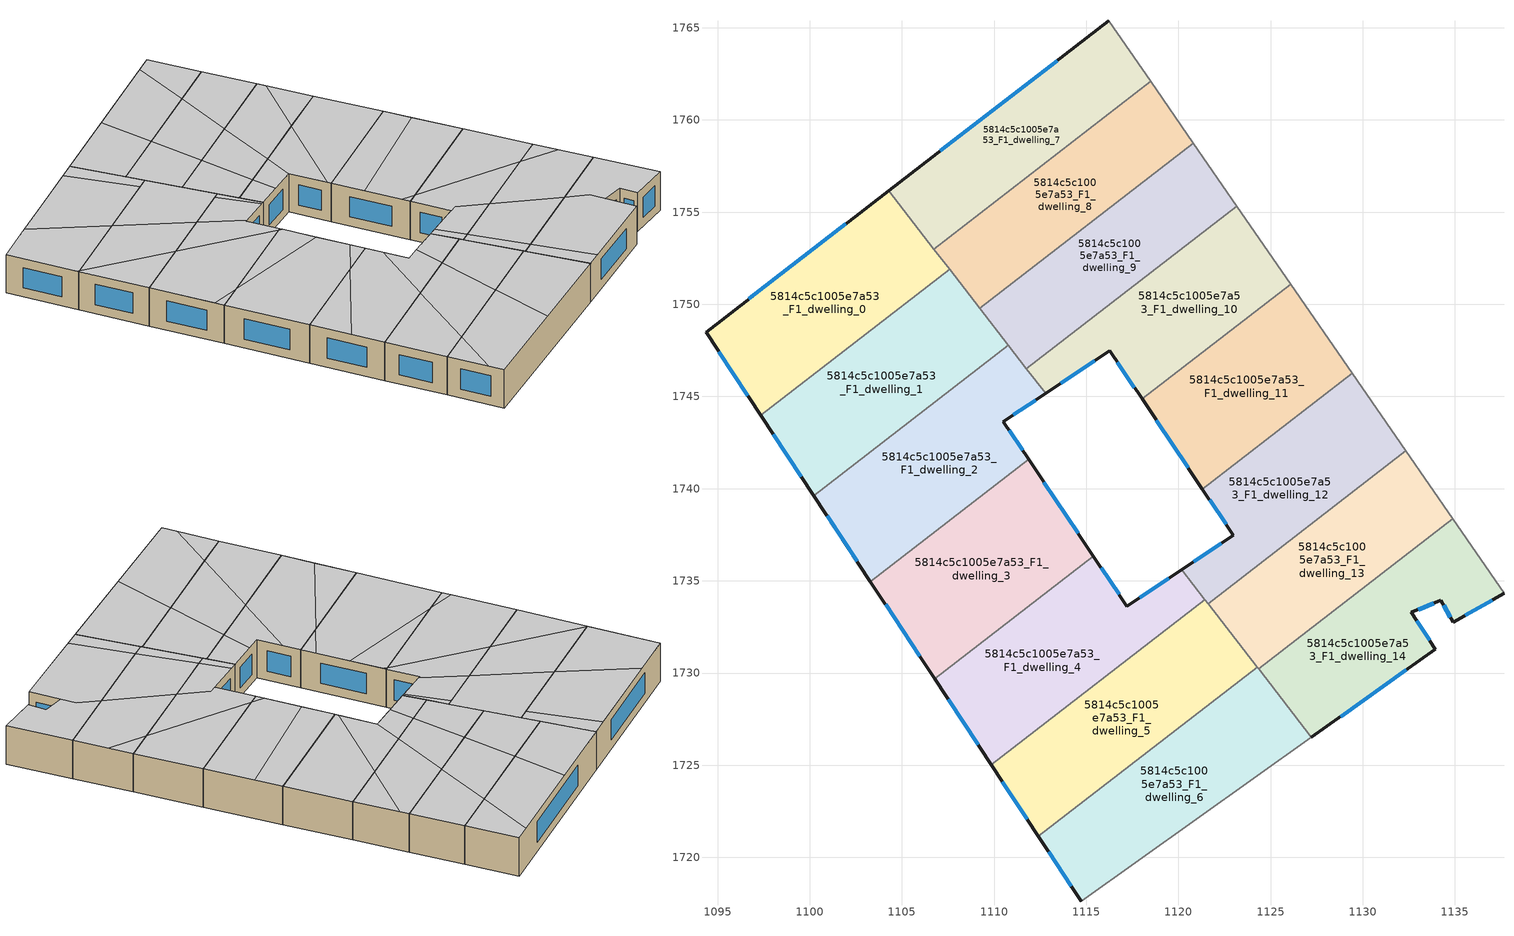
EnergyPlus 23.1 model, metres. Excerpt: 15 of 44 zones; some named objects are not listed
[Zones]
5814c5c1005e7a53_F1_dwelling_0
 floor to 5814c5c1005e7a53_F0_dwelling_0 (EU_floor_Construction): 1104.29,1756.16 1107.59,1751.9 1097.35,1743.98 1094.38,1748.49 z3
 wall outside (EU_wall_Construction): 1104.29,1756.16 1094.38,1748.49 1097.35,1743.98 z3:6
 wall to 5814c5c1005e7a53_F1_dwelling_1 (EU_wall_Construction): 1097.35,1743.98 1107.59,1751.9 z3:6
 wall to 5814c5c1005e7a53_F1_dwelling_7 (EU_wall_Construction): 1106.74,1752.99 1104.29,1756.16 z3:6
 wall to 5814c5c1005e7a53_F1_dwelling_8 (EU_wall_Construction): 1107.59,1751.9 1106.74,1752.99 z3:6
 window (EU_Window_Construction): 1095.07,1747.43 1096.65,1745.04 / 1101.96,1754.36 1096.7,1750.29 z3.7:5.3
 ceiling to 5814c5c1005e7a53_F2_dwelling_5 (EU_floor_Construction): 1106.87,1751.34 1103.22,1755.33 1097.21,1750.68 1102.48,1747.95 z6
 ceiling to 5814c5c1005e7a53_F2_dwelling_6 (EU_floor_Construction): 1102.48,1747.95 1097.21,1750.68 1094.38,1748.49 1097.29,1744.06 1097.42,1744.04 z6
 ceiling to 5814c5c1005e7a53_F2_dwelling_4 (EU_floor_Construction): 1107.58,1751.9 1104.29,1756.16 1103.22,1755.33 1106.87,1751.34 z6
5814c5c1005e7a53_F1_dwelling_1
 floor to 5814c5c1005e7a53_F0_dwelling_1 (EU_floor_Construction): 1107.59,1751.9 1110.78,1747.77 1100.23,1739.61 1097.35,1743.98 z3
 wall outside (EU_wall_Construction): 1097.35,1743.98 1100.23,1739.61 z3:6
 wall to 5814c5c1005e7a53_F1_dwelling_2 (EU_wall_Construction): 1100.23,1739.61 1110.78,1747.77 z3:6
 wall to 5814c5c1005e7a53_F1_dwelling_8 (EU_wall_Construction): 1109.23,1749.77 1107.59,1751.9 z3:6
 wall to 5814c5c1005e7a53_F1_dwelling_9 (EU_wall_Construction): 1110.78,1747.77 1109.23,1749.77 z3:6
 window (EU_Window_Construction): 1098.02,1742.96 1099.55,1740.64 z3.7:5.3
 ceiling to 5814c5c1005e7a53_F2_dwelling_6 (EU_floor_Construction): 1107.58,1745.3 1102.48,1747.95 1097.42,1744.04 1104.34,1742.79 z6
 ceiling adiabatic (EU_roof_Construction): 1110.78,1747.77 1107.59,1751.9 1102.48,1747.95 1107.58,1745.3 z6
 ceiling to 5814c5c1005e7a53_F2_dwelling_7 (EU_floor_Construction): 1104.34,1742.79 1097.42,1744.04 1097.35,1743.98 1100.23,1739.61 z6
5814c5c1005e7a53_F1_dwelling_10
 floor to 5814c5c1005e7a53_F0_dwelling_10 (EU_floor_Construction): 1123.16,1755.33 1126.09,1751.1 1118.03,1744.86 1116.28,1747.47 1112.8,1745.16 1111.76,1746.51 z3
 wall outside (EU_wall_Construction): 1112.8,1745.16 1116.28,1747.47 1118.03,1744.86 z3:6
 wall adiabatic (EU_wall_Construction): 1126.09,1751.1 1123.16,1755.33 z3:6
 wall to 5814c5c1005e7a53_F1_dwelling_11 (EU_wall_Construction): 1118.03,1744.86 1126.09,1751.1 z3:6
 wall to 5814c5c1005e7a53_F1_dwelling_9 (EU_wall_Construction): 1123.16,1755.33 1111.76,1746.51 z3:6
 wall to 5814c5c1005e7a53_F1_dwelling_2 (EU_wall_Construction): 1111.76,1746.51 1112.8,1745.16 z3:6
 window (EU_Window_Construction): 1116.69,1746.86 1117.62,1745.48 / 1113.61,1745.7 1115.46,1746.93 z3.7:5.3
 ceiling to 5814c5c1005e7a53_F2_dwelling_1 (EU_floor_Construction): 1126.09,1751.1 1123.16,1755.33 1119.82,1752.74 1117.88,1745.08 1118.03,1744.86 z6
 ceiling to 5814c5c1005e7a53_F2_dwelling_2 (EU_floor_Construction): 1117.88,1745.08 1119.82,1752.74 1116.12,1749.88 1116.28,1747.47 z6
 ceiling to 5814c5c1005e7a53_F2_dwelling_3 (EU_floor_Construction): 1116.28,1747.47 1116.12,1749.88 1113.81,1748.09 1114.51,1746.3 z6
 ceiling to 5814c5c1005e7a53_F2_dwelling_4 (EU_floor_Construction): 1114.51,1746.3 1113.81,1748.09 1111.76,1746.51 1112.8,1745.16 z6
5814c5c1005e7a53_F1_dwelling_11
 floor to 5814c5c1005e7a53_F0_dwelling_11 (EU_floor_Construction): 1126.09,1751.1 1129.42,1746.26 1121.3,1739.98 1118.03,1744.86 z3
 wall outside (EU_wall_Construction): 1118.03,1744.86 1121.3,1739.98 z3:6
 wall to 5814c5c1005e7a53_F1_dwelling_12 (EU_wall_Construction): 1121.3,1739.98 1129.42,1746.26 z3:6
 wall adiabatic (EU_wall_Construction): 1129.42,1746.26 1126.09,1751.1 z3:6
 window (EU_Window_Construction): 1118.8,1743.72 1120.53,1741.13 z3.7:5.3
 ceiling to 5814c5c1005e7a53_F2_dwelling_0 (EU_floor_Construction): 1129.42,1746.26 1127.28,1749.36 1119.42,1742.79 1120.95,1740.5 1121.97,1740.5 z6
 ceiling to 5814c5c1005e7a53_F2_dwelling_1 (EU_floor_Construction): 1127.28,1749.36 1126.09,1751.1 1118.03,1744.86 1119.42,1742.79 z6
 ceiling to 5814c5c1005e7a53_F2_dwelling_13 (EU_floor_Construction): 1121.97,1740.5 1120.95,1740.5 1121.3,1739.98 z6
5814c5c1005e7a53_F1_dwelling_12
 floor to 5814c5c1005e7a53_F0_dwelling_12 (EU_floor_Construction): 1129.42,1746.26 1132.33,1742.04 1121.62,1733.76 1120.19,1735.61 1122.98,1737.46 1121.3,1739.98 z3
 wall outside (EU_wall_Construction): 1121.3,1739.98 1122.98,1737.46 1120.19,1735.61 z3:6
 wall adiabatic (EU_wall_Construction): 1132.33,1742.04 1129.42,1746.26 z3:6
 wall to 5814c5c1005e7a53_F1_dwelling_13 (EU_wall_Construction): 1121.62,1733.76 1132.33,1742.04 z3:6
 wall to 5814c5c1005e7a53_F1_dwelling_4 (EU_wall_Construction): 1120.19,1735.61 1121.44,1733.98 z3:6
 wall to 5814c5c1005e7a53_F1_dwelling_5 (EU_wall_Construction): 1121.44,1733.98 1121.62,1733.76 z3:6
 window (EU_Window_Construction): 1122.33,1737.03 1120.84,1736.04 / 1121.7,1739.39 1122.59,1738.06 z3.7:5.3
 ceiling to 5814c5c1005e7a53_F2_dwelling_13 (EU_floor_Construction): 1130.34,1740.5 1121.97,1740.5 1121.3,1739.98 1122.98,1737.46 1123.46,1737.78 1125.65,1736.88 z6
 ceiling to 5814c5c1005e7a53_F2_dwelling_0 (EU_floor_Construction): 1132.33,1742.04 1129.42,1746.26 1121.97,1740.5 1130.34,1740.5 z6
 ceiling to 5814c5c1005e7a53_F2_dwelling_12 (EU_floor_Construction): 1125.65,1736.88 1123.46,1737.78 1120.71,1735.96 1122.22,1734.22 z6
 ceiling to 5814c5c1005e7a53_F2_dwelling_11 (EU_floor_Construction): 1122.22,1734.22 1120.71,1735.96 1120.19,1735.61 1121.62,1733.76 z6
 roof outside (EU_roof_Construction): 1125.65,1736.88 1123.46,1737.78 1120.73,1735.97 1123.46,1737.78 z6
5814c5c1005e7a53_F1_dwelling_13
 floor to 5814c5c1005e7a53_F0_dwelling_13 (EU_floor_Construction): 1132.33,1742.04 1134.88,1738.36 1124.35,1730.22 1121.62,1733.76 z3
 wall to 5814c5c1005e7a53_F1_dwelling_14 (EU_wall_Construction): 1124.35,1730.22 1134.88,1738.36 z3:6
 wall adiabatic (EU_wall_Construction): 1134.88,1738.36 1132.33,1742.04 z3:6
 wall to 5814c5c1005e7a53_F1_dwelling_5 (EU_wall_Construction): 1121.62,1733.76 1124.27,1730.32 z3:6
 wall to 5814c5c1005e7a53_F1_dwelling_6 (EU_wall_Construction): 1124.27,1730.32 1124.35,1730.22 z3:6
 ceiling to 5814c5c1005e7a53_F2_dwelling_13 (EU_floor_Construction): 1134.88,1738.36 1133.4,1740.5 1130.34,1740.5 1125.65,1736.88 1130.42,1734.91 z6
 ceiling to 5814c5c1005e7a53_F2_dwelling_12 (EU_floor_Construction): 1130.42,1734.91 1125.65,1736.88 1122.22,1734.22 1125.14,1730.83 z6
 ceiling to 5814c5c1005e7a53_F2_dwelling_0 (EU_floor_Construction): 1133.4,1740.5 1132.33,1742.04 1130.34,1740.5 z6
 ceiling to 5814c5c1005e7a53_F2_dwelling_11 (EU_floor_Construction): 1125.14,1730.83 1122.22,1734.22 1121.62,1733.76 1124.35,1730.22 z6
5814c5c1005e7a53_F1_dwelling_14
 floor to 5814c5c1005e7a53_F0_dwelling_14 (EU_floor_Construction): 1134.88,1738.36 1137.66,1734.33 1134.9,1732.75 1134.22,1733.95 1132.64,1733.29 1133.92,1731.3 1127.22,1726.51 1124.35,1730.22 z3
 wall outside (EU_wall_Construction): 1127.22,1726.51 1133.92,1731.3 1132.64,1733.29 1134.22,1733.95 1134.9,1732.75 1137.66,1734.33 z3:6
 wall adiabatic (EU_wall_Construction): 1137.66,1734.33 1134.88,1738.36 z3:6
 wall to 5814c5c1005e7a53_F1_dwelling_6 (EU_wall_Construction): 1124.35,1730.22 1127.22,1726.51 z3:6
 window (EU_Window_Construction): 1135.55,1733.12 1137.01,1733.96 / 1134.38,1733.67 1134.74,1733.03 / 1133.01,1733.44 1133.85,1733.79 / 1133.62,1731.77 1132.94,1732.82 / 1128.79,1727.64 1132.35,1730.18 z3.7:5.3
 ceiling to 5814c5c1005e7a53_F2_dwelling_12 (EU_floor_Construction): 1133.92,1731.3 1132.01,1734.25 1130.42,1734.91 1125.14,1730.83 1128.24,1727.25 z6
 ceiling to 5814c5c1005e7a53_F2_dwelling_13 (EU_floor_Construction): 1137.66,1734.33 1134.88,1738.36 1130.42,1734.91 1132.01,1734.25 1132.64,1733.29 1134.22,1733.95 1134.9,1732.75 z6
 ceiling to 5814c5c1005e7a53_F2_dwelling_11 (EU_floor_Construction): 1128.24,1727.25 1125.14,1730.83 1124.35,1730.22 1127.22,1726.51 z6
5814c5c1005e7a53_F1_dwelling_2
 floor to 5814c5c1005e7a53_F0_dwelling_2 (EU_floor_Construction): 1110.78,1747.77 1112.8,1745.16 1110.5,1743.64 1111.87,1741.59 1103.3,1734.96 1100.23,1739.61 z3
 wall outside (EU_wall_Construction): 1111.87,1741.59 1110.5,1743.64 1112.8,1745.16 / 1100.23,1739.61 1103.3,1734.96 z3:6
 wall to 5814c5c1005e7a53_F1_dwelling_3 (EU_wall_Construction): 1103.3,1734.96 1111.87,1741.59 z3:6
 wall to 5814c5c1005e7a53_F1_dwelling_9 (EU_wall_Construction): 1111.76,1746.51 1110.78,1747.77 z3:6
 window (EU_Window_Construction): 1111.04,1743.99 1112.26,1744.8 / 1111.55,1742.07 1110.82,1743.16 / 1100.95,1738.52 1102.58,1736.05 z3.7:5.3
 ceiling to 5814c5c1005e7a53_F2_dwelling_7 (EU_floor_Construction): 1111.7,1741.46 1104.34,1742.79 1100.23,1739.61 1102.91,1735.55 1105.08,1736.34 z6
 ceiling adiabatic (EU_roof_Construction): 1112.8,1745.16 1110.78,1747.77 1110.4,1747.48 1112.63,1745.05 z6
 ceiling to 5814c5c1005e7a53_F2_dwelling_8 (EU_floor_Construction): 1105.08,1736.34 1102.91,1735.55 1103.3,1734.96 z6
 ceiling to 5814c5c1005e7a53_F2_dwelling_6 (EU_floor_Construction): 1111.87,1741.59 1110.5,1743.64 1110.63,1743.72 1107.58,1745.3 1104.34,1742.79 1111.7,1741.46 z6
 ceiling to 5814c5c1005e7a53_F2_dwelling_5 (EU_floor_Construction): 1112.63,1745.05 1110.4,1747.48 1107.58,1745.3 1110.63,1743.72 z6
5814c5c1005e7a53_F1_dwelling_3
 floor to 5814c5c1005e7a53_F0_dwelling_3 (EU_floor_Construction): 1111.87,1741.59 1115.39,1736.33 1106.78,1729.68 1103.3,1734.96 z3
 wall outside (EU_wall_Construction): 1103.3,1734.96 1106.78,1729.68 / 1115.39,1736.33 1111.87,1741.59 z3:6
 wall to 5814c5c1005e7a53_F1_dwelling_4 (EU_wall_Construction): 1106.78,1729.68 1115.39,1736.33 z3:6
 window (EU_Window_Construction): 1104.12,1733.72 1105.96,1730.92 / 1114.57,1737.57 1112.7,1740.36 z3.7:5.3
 ceiling to 5814c5c1005e7a53_F2_dwelling_8 (EU_floor_Construction): 1113.09,1734.55 1114.75,1737.29 1113.38,1739.34 1105.08,1736.34 1103.3,1734.96 1106.78,1729.68 z6
 ceiling to 5814c5c1005e7a53_F2_dwelling_7 (EU_floor_Construction): 1113.38,1739.34 1111.99,1741.41 1111.7,1741.46 1105.08,1736.34 z6
 ceiling to 5814c5c1005e7a53_F2_dwelling_9 (EU_floor_Construction): 1115.39,1736.33 1114.75,1737.29 1113.09,1734.55 z6
 ceiling to 5814c5c1005e7a53_F2_dwelling_6 (EU_floor_Construction): 1111.99,1741.41 1111.87,1741.59 1111.7,1741.46 z6
5814c5c1005e7a53_F1_dwelling_4
 floor to 5814c5c1005e7a53_F0_dwelling_4 (EU_floor_Construction): 1120.19,1735.61 1121.44,1733.98 1109.85,1725.02 1106.78,1729.68 1115.39,1736.33 1117.21,1733.63 z3
 wall outside (EU_wall_Construction): 1120.19,1735.61 1117.21,1733.63 1115.39,1736.33 / 1106.78,1729.68 1109.85,1725.02 z3:6
 wall to 5814c5c1005e7a53_F1_dwelling_5 (EU_wall_Construction): 1109.85,1725.02 1121.44,1733.98 z3:6
 window (EU_Window_Construction): 1119.49,1735.14 1117.91,1734.09 / 1107.5,1728.58 1109.13,1726.11 / 1116.78,1734.26 1115.82,1735.7 z3.7:5.3
 ceiling to 5814c5c1005e7a53_F2_dwelling_9 (EU_floor_Construction): 1115.41,1729.32 1116.11,1735.26 1115.39,1736.33 1113.09,1734.55 1108.52,1727.05 1109.85,1725.02 z6
 ceiling to 5814c5c1005e7a53_F2_dwelling_10 (EU_floor_Construction): 1118.75,1731.9 1118.2,1734.28 1117.21,1733.63 1116.11,1735.26 1115.41,1729.32 z6
 ceiling to 5814c5c1005e7a53_F2_dwelling_8 (EU_floor_Construction): 1108.52,1727.05 1113.09,1734.55 1106.78,1729.68 z6
 ceiling to 5814c5c1005e7a53_F2_dwelling_11 (EU_floor_Construction): 1121.44,1733.98 1120.19,1735.61 1118.2,1734.28 1118.75,1731.9 z6
5814c5c1005e7a53_F1_dwelling_5
 floor to 5814c5c1005e7a53_F0_dwelling_5 (EU_floor_Construction): 1121.44,1733.98 1124.27,1730.32 1112.41,1721.15 1109.85,1725.02 z3
 wall outside (EU_wall_Construction): 1109.85,1725.02 1112.41,1721.15 z3:6
 wall to 5814c5c1005e7a53_F1_dwelling_6 (EU_wall_Construction): 1112.41,1721.15 1124.27,1730.32 z3:6
 window (EU_Window_Construction): 1110.45,1724.11 1111.81,1722.06 z3.7:5.3
 ceiling to 5814c5c1005e7a53_F2_dwelling_11 (EU_floor_Construction): 1124.27,1730.32 1121.44,1733.98 1118.75,1731.9 1119.9,1726.94 z6
 ceiling to 5814c5c1005e7a53_F2_dwelling_10 (EU_floor_Construction): 1119.9,1726.94 1118.75,1731.9 1115.41,1729.32 1114.64,1722.87 z6
 ceiling to 5814c5c1005e7a53_F2_dwelling_9 (EU_floor_Construction): 1114.64,1722.87 1115.41,1729.32 1109.85,1725.02 1112.41,1721.15 z6
5814c5c1005e7a53_F1_dwelling_6
 floor to 5814c5c1005e7a53_F0_dwelling_6 (EU_floor_Construction): 1124.27,1730.32 1127.22,1726.51 1114.74,1717.61 1112.41,1721.15 z3
 wall outside (EU_wall_Construction): 1112.41,1721.15 1114.74,1717.61 z3:6
 wall adiabatic (EU_wall_Construction): 1114.74,1717.61 1127.22,1726.51 z3:6
 window (EU_Window_Construction): 1112.96,1720.32 1114.19,1718.44 z3.7:5.3
 ceiling to 5814c5c1005e7a53_F2_dwelling_10 (EU_floor_Construction): 1121.02,1722.09 1119.9,1726.94 1114.64,1722.87 1114.12,1718.55 1114.74,1717.61 z6
 ceiling to 5814c5c1005e7a53_F2_dwelling_11 (EU_floor_Construction): 1127.22,1726.51 1124.27,1730.32 1119.9,1726.94 1121.02,1722.09 z6
 ceiling to 5814c5c1005e7a53_F2_dwelling_9 (EU_floor_Construction): 1114.12,1718.55 1114.64,1722.87 1112.41,1721.15 z6
5814c5c1005e7a53_F1_dwelling_7
 floor to 5814c5c1005e7a53_F0_dwelling_7 (EU_floor_Construction): 1116.22,1765.39 1118.5,1762.08 1106.74,1752.99 1104.29,1756.16 z3
 wall outside (EU_wall_Construction): 1116.22,1765.39 1104.29,1756.16 z3:6
 wall to 5814c5c1005e7a53_F1_dwelling_8 (EU_wall_Construction): 1106.74,1752.99 1118.5,1762.08 z3:6
 wall adiabatic (EU_wall_Construction): 1118.5,1762.08 1116.22,1765.39 z3:6
 window (EU_Window_Construction): 1113.42,1763.22 1107.09,1758.33 z3.7:5.3
 ceiling to 5814c5c1005e7a53_F2_dwelling_3 (EU_floor_Construction): 1115.45,1759.73 1115.13,1764.55 1109.19,1759.95 1110.71,1756.06 z6
 ceiling to 5814c5c1005e7a53_F2_dwelling_2 (EU_floor_Construction): 1118.5,1762.08 1116.22,1765.39 1115.13,1764.55 1115.45,1759.73 z6
 ceiling to 5814c5c1005e7a53_F2_dwelling_4 (EU_floor_Construction): 1110.71,1756.06 1109.19,1759.95 1104.29,1756.16 1106.74,1752.99 z6
5814c5c1005e7a53_F1_dwelling_8
 floor to 5814c5c1005e7a53_F0_dwelling_8 (EU_floor_Construction): 1118.5,1762.08 1120.82,1758.73 1109.23,1749.77 1106.74,1752.99 z3
 wall adiabatic (EU_wall_Construction): 1120.82,1758.73 1118.5,1762.08 z3:6
 wall to 5814c5c1005e7a53_F1_dwelling_9 (EU_wall_Construction): 1109.23,1749.77 1120.82,1758.73 z3:6
 ceiling to 5814c5c1005e7a53_F2_dwelling_3 (EU_floor_Construction): 1115.78,1754.84 1115.45,1759.73 1110.71,1756.06 1112.24,1752.1 z6
 ceiling to 5814c5c1005e7a53_F2_dwelling_2 (EU_floor_Construction): 1120.81,1758.73 1118.5,1762.08 1115.45,1759.73 1115.78,1754.84 z6
 ceiling to 5814c5c1005e7a53_F2_dwelling_4 (EU_floor_Construction): 1112.24,1752.1 1110.71,1756.06 1106.74,1752.99 1109.23,1749.77 z6
5814c5c1005e7a53_F1_dwelling_9
 floor to 5814c5c1005e7a53_F0_dwelling_9 (EU_floor_Construction): 1120.82,1758.73 1123.16,1755.33 1111.76,1746.51 1109.23,1749.77 z3
 wall adiabatic (EU_wall_Construction): 1123.16,1755.33 1120.82,1758.73 z3:6
 ceiling to 5814c5c1005e7a53_F2_dwelling_2 (EU_floor_Construction): 1119.82,1752.74 1121.19,1758.19 1120.81,1758.73 1115.78,1754.84 1116.12,1749.88 z6
 ceiling to 5814c5c1005e7a53_F2_dwelling_1 (EU_floor_Construction): 1123.16,1755.33 1121.19,1758.19 1119.82,1752.74 z6
 ceiling to 5814c5c1005e7a53_F2_dwelling_3 (EU_floor_Construction): 1116.12,1749.88 1115.78,1754.84 1112.24,1752.1 1113.81,1748.09 z6
 ceiling to 5814c5c1005e7a53_F2_dwelling_4 (EU_floor_Construction): 1113.81,1748.09 1112.24,1752.1 1109.23,1749.77 1111.76,1746.51 z6
[Building]
EU S2 Campaign: North Axis=0; Terrain=City; Solar Distribution=FullExterior
[Site:Location]
Budapest.Ferenc.Liszt.Intl.AP: Latitude=47.437; Longitude=19.256; Time Zone=1; Elevation=185
[SizingPeriod:WeatherFileDays]
AnnualSizingPeriod: Begin Month=1; Begin Day of Month=1; End Month=12; End Day of Month=31; Day of Week for Start Day=Monday; Use Weather File Daylight Saving Period=No; Use Weather File Rain and Snow Indicators=No
[MATERIAL]
EU_InternalMass_Material: Roughness=MediumRough; Thickness=0.1; Conductivity=1; Density=1800; Specific Heat=900; Thermal Absorptance=0.9; Solar Absorptance=0.7; Visible Absorptance=0.7
[MATERIAL:NOMASS] Roughness=MediumRough; Thermal Absorptance=0.9; Solar Absorptance=0.7; Visible Absorptance=0.7
Name | Thermal Resistance
EU_wall_NoMass | 0.832559
EU_roof_NoMass | 1.39638
EU_floor_NoMass | 0.872794
[WINDOWMATERIAL:SIMPLEGLAZINGSYSTEM]
EU_Window_SimpleGlazing: UFactor=2.79869; Solar Heat Gain Coefficient=0.75; Visible Transmittance=0.75
[CONSTRUCTION]
EU_wall_Construction: EU_wall_NoMass
EU_roof_Construction: EU_roof_NoMass
EU_floor_Construction: EU_floor_NoMass
EU_Window_Construction: EU_Window_SimpleGlazing
EU_InternalMass_Construction: EU_InternalMass_Material
[ZONE] Type=1; Multiplier=1; Ceiling Height=autocalculate; Floor Area=autocalculate; Part of Total Floor Area=Yes
Name | Volume
5814c5c1005e7a53_F1_dwelling_0 | 205.738
5814c5c1005e7a53_F1_dwelling_1 | 205.732
5814c5c1005e7a53_F1_dwelling_10 | 180.042
5814c5c1005e7a53_F1_dwelling_11 | 180.007
5814c5c1005e7a53_F1_dwelling_12; 5814c5c1005e7a53_F1_dwelling_7 | 180.026
5814c5c1005e7a53_F1_dwelling_13 | 180.025
5814c5c1005e7a53_F1_dwelling_14 | 180.033
5814c5c1005e7a53_F1_dwelling_2 | 205.746
5814c5c1005e7a53_F1_dwelling_3 | 205.725
5814c5c1005e7a53_F1_dwelling_4; 5814c5c1005e7a53_F1_dwelling_6 | 205.756
5814c5c1005e7a53_F1_dwelling_5 | 205.722
5814c5c1005e7a53_F1_dwelling_8 | 180.054
5814c5c1005e7a53_F1_dwelling_9 | 180.016
[INTERNALMASS] Construction=EU_InternalMass_Construction
Name | Zone or ZoneList | Surface Area
5814c5c1005e7a53_F1_dwelling_0_EU_InternalMass | 5814c5c1005e7a53_F1_dwelling_0 | 68.5791
5814c5c1005e7a53_F1_dwelling_1_EU_InternalMass | 5814c5c1005e7a53_F1_dwelling_1 | 68.5774
5814c5c1005e7a53_F1_dwelling_2_EU_InternalMass | 5814c5c1005e7a53_F1_dwelling_2 | 68.5822
5814c5c1005e7a53_F1_dwelling_3_EU_InternalMass | 5814c5c1005e7a53_F1_dwelling_3 | 68.5751
5814c5c1005e7a53_F1_dwelling_4_EU_InternalMass | 5814c5c1005e7a53_F1_dwelling_4 | 68.5851
5814c5c1005e7a53_F1_dwelling_5_EU_InternalMass | 5814c5c1005e7a53_F1_dwelling_5 | 68.5738
5814c5c1005e7a53_F1_dwelling_6_EU_InternalMass | 5814c5c1005e7a53_F1_dwelling_6 | 68.5856
5814c5c1005e7a53_F1_dwelling_7_EU_InternalMass | 5814c5c1005e7a53_F1_dwelling_7 | 60.0086
5814c5c1005e7a53_F1_dwelling_8_EU_InternalMass | 5814c5c1005e7a53_F1_dwelling_8 | 60.0179
5814c5c1005e7a53_F1_dwelling_9_EU_InternalMass | 5814c5c1005e7a53_F1_dwelling_9 | 60.0053
5814c5c1005e7a53_F1_dwelling_10_EU_InternalMass | 5814c5c1005e7a53_F1_dwelling_10 | 60.0139
5814c5c1005e7a53_F1_dwelling_11_EU_InternalMass | 5814c5c1005e7a53_F1_dwelling_11 | 60.0024
5814c5c1005e7a53_F1_dwelling_12_EU_InternalMass | 5814c5c1005e7a53_F1_dwelling_12 | 60.0086
5814c5c1005e7a53_F1_dwelling_13_EU_InternalMass | 5814c5c1005e7a53_F1_dwelling_13 | 60.0083
5814c5c1005e7a53_F1_dwelling_14_EU_InternalMass | 5814c5c1005e7a53_F1_dwelling_14 | 60.0111
[OTHEREQUIPMENT] Fuel Type=Electricity; Design Level Calculation Method=Watts/Area; Power per Zone Floor Area=1; Fraction Latent=0; Fraction Radiant=0; Fraction Lost=0; Carbon Dioxide Generation Rate=0; EndUse Subcategory=EU_Step8_InternalGains
Name | Zone or ZoneList or Space or SpaceList | Schedule
EU_Step8_InternalGain_5814c5c1005e7a53_F1_dwelling_0_f000 | 5814c5c1005e7a53_F1_dwelling_0 | EU_Step8_GainSchedule_5814c5c1005e7a53_F1_dwelling_0_f000
EU_Step8_InternalGain_5814c5c1005e7a53_F1_dwelling_1_f000 | 5814c5c1005e7a53_F1_dwelling_1 | EU_Step8_GainSchedule_5814c5c1005e7a53_F1_dwelling_1_f000
EU_Step8_InternalGain_5814c5c1005e7a53_F1_dwelling_2_f000 | 5814c5c1005e7a53_F1_dwelling_2 | EU_Step8_GainSchedule_5814c5c1005e7a53_F1_dwelling_2_f000
EU_Step8_InternalGain_5814c5c1005e7a53_F1_dwelling_3_f000 | 5814c5c1005e7a53_F1_dwelling_3 | EU_Step8_GainSchedule_5814c5c1005e7a53_F1_dwelling_3_f000
EU_Step8_InternalGain_5814c5c1005e7a53_F1_dwelling_4_f000 | 5814c5c1005e7a53_F1_dwelling_4 | EU_Step8_GainSchedule_5814c5c1005e7a53_F1_dwelling_4_f000
EU_Step8_InternalGain_5814c5c1005e7a53_F1_dwelling_5_f000 | 5814c5c1005e7a53_F1_dwelling_5 | EU_Step8_GainSchedule_5814c5c1005e7a53_F1_dwelling_5_f000
EU_Step8_InternalGain_5814c5c1005e7a53_F1_dwelling_6_f000 | 5814c5c1005e7a53_F1_dwelling_6 | EU_Step8_GainSchedule_5814c5c1005e7a53_F1_dwelling_6_f000
EU_Step8_InternalGain_5814c5c1005e7a53_F1_dwelling_7_f000 | 5814c5c1005e7a53_F1_dwelling_7 | EU_Step8_GainSchedule_5814c5c1005e7a53_F1_dwelling_7_f000
EU_Step8_InternalGain_5814c5c1005e7a53_F1_dwelling_8_f000 | 5814c5c1005e7a53_F1_dwelling_8 | EU_Step8_GainSchedule_5814c5c1005e7a53_F1_dwelling_8_f000
EU_Step8_InternalGain_5814c5c1005e7a53_F1_dwelling_9_f000 | 5814c5c1005e7a53_F1_dwelling_9 | EU_Step8_GainSchedule_5814c5c1005e7a53_F1_dwelling_9_f000
EU_Step8_InternalGain_5814c5c1005e7a53_F1_dwelling_10_f000 | 5814c5c1005e7a53_F1_dwelling_10 | EU_Step8_GainSchedule_5814c5c1005e7a53_F1_dwelling_10_f000
EU_Step8_InternalGain_5814c5c1005e7a53_F1_dwelling_11_f000 | 5814c5c1005e7a53_F1_dwelling_11 | EU_Step8_GainSchedule_5814c5c1005e7a53_F1_dwelling_11_f000
EU_Step8_InternalGain_5814c5c1005e7a53_F1_dwelling_12_f000 | 5814c5c1005e7a53_F1_dwelling_12 | EU_Step8_GainSchedule_5814c5c1005e7a53_F1_dwelling_12_f000
EU_Step8_InternalGain_5814c5c1005e7a53_F1_dwelling_13_f000 | 5814c5c1005e7a53_F1_dwelling_13 | EU_Step8_GainSchedule_5814c5c1005e7a53_F1_dwelling_13_f000
EU_Step8_InternalGain_5814c5c1005e7a53_F1_dwelling_14_f000 | 5814c5c1005e7a53_F1_dwelling_14 | EU_Step8_GainSchedule_5814c5c1005e7a53_F1_dwelling_14_f000
[ZONEVENTILATION:DESIGNFLOWRATE] Schedule=EU_AlwaysOn; Design Flow Rate Calculation Method=AirChanges/Hour; Air Changes per Hour=0.475469; Ventilation Type=Natural; Fan Pressure Rise=0; Fan Total Efficiency=1; Constant Term Coefficient=1; Temperature Term Coefficient=0; Velocity Term Coefficient=0; Velocity Squared Term Coefficient=0; Minimum Indoor Temperature=-100; Maximum Indoor Temperature=100; Delta Temperature=-100; Minimum Outdoor Temperature=-100; Maximum Outdoor Temperature=100; Maximum Wind Speed=40
Name | Zone or ZoneList or Space or SpaceList
EU_ConstantAir_5814c5c1005e7a53_F1_dwelling_0 | 5814c5c1005e7a53_F1_dwelling_0
EU_ConstantAir_5814c5c1005e7a53_F1_dwelling_1 | 5814c5c1005e7a53_F1_dwelling_1
EU_ConstantAir_5814c5c1005e7a53_F1_dwelling_2 | 5814c5c1005e7a53_F1_dwelling_2
EU_ConstantAir_5814c5c1005e7a53_F1_dwelling_3 | 5814c5c1005e7a53_F1_dwelling_3
EU_ConstantAir_5814c5c1005e7a53_F1_dwelling_4 | 5814c5c1005e7a53_F1_dwelling_4
EU_ConstantAir_5814c5c1005e7a53_F1_dwelling_5 | 5814c5c1005e7a53_F1_dwelling_5
EU_ConstantAir_5814c5c1005e7a53_F1_dwelling_6 | 5814c5c1005e7a53_F1_dwelling_6
EU_ConstantAir_5814c5c1005e7a53_F1_dwelling_7 | 5814c5c1005e7a53_F1_dwelling_7
EU_ConstantAir_5814c5c1005e7a53_F1_dwelling_8 | 5814c5c1005e7a53_F1_dwelling_8
EU_ConstantAir_5814c5c1005e7a53_F1_dwelling_9 | 5814c5c1005e7a53_F1_dwelling_9
EU_ConstantAir_5814c5c1005e7a53_F1_dwelling_10 | 5814c5c1005e7a53_F1_dwelling_10
EU_ConstantAir_5814c5c1005e7a53_F1_dwelling_11 | 5814c5c1005e7a53_F1_dwelling_11
EU_ConstantAir_5814c5c1005e7a53_F1_dwelling_12 | 5814c5c1005e7a53_F1_dwelling_12
EU_ConstantAir_5814c5c1005e7a53_F1_dwelling_13 | 5814c5c1005e7a53_F1_dwelling_13
EU_ConstantAir_5814c5c1005e7a53_F1_dwelling_14 | 5814c5c1005e7a53_F1_dwelling_14
[HVACTEMPLATE:ZONE:IDEALLOADSAIRSYSTEM] System Availability Schedule=EU_AlwaysOn; Maximum Heating Supply Air Temperature=50; Minimum Cooling Supply Air Temperature=13; Maximum Heating Supply Air Humidity Ratio=0.0156; Minimum Cooling Supply Air Humidity Ratio=0.0077; Heating Limit=NoLimit; Cooling Limit=NoLimit; Heating Availability Schedule=EU_AlwaysOn; Cooling Availability Schedule=EU_CoolingOff; Dehumidification Control Type=ConstantSensibleHeatRatio; Cooling Sensible Heat Ratio=0.7; Dehumidification Setpoint=60; Humidification Control Type=None; Humidification Setpoint=30; Outdoor Air Method=None; Outdoor Air Flow Rate per Person=0.00944; Outdoor Air Flow Rate per Zone Floor Area=0; Outdoor Air Flow Rate per Zone=0; Demand Controlled Ventilation Type=None; Outdoor Air Economizer Type=NoEconomizer; Heat Recovery Type=None; Sensible Heat Recovery Effectiveness=0.7; Latent Heat Recovery Effectiveness=0.65
Name | Template Thermostat
5814c5c1005e7a53_F1_dwelling_0 | EU_HeatOnly_5814c5c1005e7a53_F1_dwelling_0
5814c5c1005e7a53_F1_dwelling_1 | EU_HeatOnly_5814c5c1005e7a53_F1_dwelling_1
5814c5c1005e7a53_F1_dwelling_2 | EU_HeatOnly_5814c5c1005e7a53_F1_dwelling_2
5814c5c1005e7a53_F1_dwelling_3 | EU_HeatOnly_5814c5c1005e7a53_F1_dwelling_3
5814c5c1005e7a53_F1_dwelling_4 | EU_HeatOnly_5814c5c1005e7a53_F1_dwelling_4
5814c5c1005e7a53_F1_dwelling_5 | EU_HeatOnly_5814c5c1005e7a53_F1_dwelling_5
5814c5c1005e7a53_F1_dwelling_6 | EU_HeatOnly_5814c5c1005e7a53_F1_dwelling_6
5814c5c1005e7a53_F1_dwelling_7 | EU_HeatOnly_5814c5c1005e7a53_F1_dwelling_7
5814c5c1005e7a53_F1_dwelling_8 | EU_HeatOnly_5814c5c1005e7a53_F1_dwelling_8
5814c5c1005e7a53_F1_dwelling_9 | EU_HeatOnly_5814c5c1005e7a53_F1_dwelling_9
5814c5c1005e7a53_F1_dwelling_10 | EU_HeatOnly_5814c5c1005e7a53_F1_dwelling_10
5814c5c1005e7a53_F1_dwelling_11 | EU_HeatOnly_5814c5c1005e7a53_F1_dwelling_11
5814c5c1005e7a53_F1_dwelling_12 | EU_HeatOnly_5814c5c1005e7a53_F1_dwelling_12
5814c5c1005e7a53_F1_dwelling_13 | EU_HeatOnly_5814c5c1005e7a53_F1_dwelling_13
5814c5c1005e7a53_F1_dwelling_14 | EU_HeatOnly_5814c5c1005e7a53_F1_dwelling_14
[SIZING:ZONE] Zone Cooling Design Supply Air Temperature Input Method=SupplyAirTemperature; Zone Cooling Design Supply Air Temperature=13; Zone Heating Design Supply Air Temperature Input Method=SupplyAirTemperature; Zone Heating Design Supply Air Temperature=50; Zone Cooling Design Supply Air Humidity Ratio=0.008; Zone Heating Design Supply Air Humidity Ratio=0.008; Cooling Design Air Flow Method=DesignDay; Cooling Design Air Flow Rate=0; Cooling Minimum Air Flow per Zone Floor Area=0.000762; Cooling Minimum Air Flow=0; Cooling Minimum Air Flow Fraction=0.2; Heating Design Air Flow Method=DesignDay; Heating Design Air Flow Rate=0; Heating Maximum Air Flow per Zone Floor Area=0.002032; Heating Maximum Air Flow=0.141576; Heating Maximum Air Flow Fraction=0.3; Account for Dedicated Outdoor Air System=No; Dedicated Outdoor Air System Control Strategy=NeutralSupplyAir; Dedicated Outdoor Air Low Setpoint Temperature for Design=autosize; Dedicated Outdoor Air High Setpoint Temperature for Design=autosize; Zone Load Sizing Method=Sensible Load Only No Latent Load; Zone Latent Cooling Design Supply Air Humidity Ratio Input Method=HumidityRatioDifference; Zone Cooling Design Supply Air Humidity Ratio Difference=0.005; Zone Latent Heating Design Supply Air Humidity Ratio Input Method=HumidityRatioDifference; Zone Humidification Design Supply Air Humidity Ratio Difference=0.005
5814c5c1005e7a53_F1_dwelling_0; 5814c5c1005e7a53_F1_dwelling_1; 5814c5c1005e7a53_F1_dwelling_2; 5814c5c1005e7a53_F1_dwelling_3; 5814c5c1005e7a53_F1_dwelling_4; 5814c5c1005e7a53_F1_dwelling_5; 5814c5c1005e7a53_F1_dwelling_6; 5814c5c1005e7a53_F1_dwelling_7; 5814c5c1005e7a53_F1_dwelling_8; 5814c5c1005e7a53_F1_dwelling_9; 5814c5c1005e7a53_F1_dwelling_10; 5814c5c1005e7a53_F1_dwelling_11; 5814c5c1005e7a53_F1_dwelling_12; 5814c5c1005e7a53_F1_dwelling_13; 5814c5c1005e7a53_F1_dwelling_14
[SCHEDULE:CONSTANT]
Name | Hourly Value
EU_AlwaysOn | 1
EU_CoolingOff | 0
[SCHEDULE:FILE] Column Number=1; Rows to Skip at Top=0; Number of Hours of Data=8760; Column Separator=Comma; Interpolate to Timestep=No; Minutes per Item=60; Adjust Schedule for Daylight Savings=Yes
Name | File
EU_Step8_GainSchedule_5814c5c1005e7a53_F1_dwelling_0_f000 | ../../schedules/5814c5c1005e7a53/5814c5c1005e7a53_F1_dwelling_0_f000_gain.csv
EU_Step8_GainSchedule_5814c5c1005e7a53_F1_dwelling_1_f000 | ../../schedules/5814c5c1005e7a53/5814c5c1005e7a53_F1_dwelling_1_f000_gain.csv
EU_Step8_GainSchedule_5814c5c1005e7a53_F1_dwelling_2_f000 | ../../schedules/5814c5c1005e7a53/5814c5c1005e7a53_F1_dwelling_2_f000_gain.csv
EU_Step8_GainSchedule_5814c5c1005e7a53_F1_dwelling_3_f000 | ../../schedules/5814c5c1005e7a53/5814c5c1005e7a53_F1_dwelling_3_f000_gain.csv
EU_Step8_GainSchedule_5814c5c1005e7a53_F1_dwelling_4_f000 | ../../schedules/5814c5c1005e7a53/5814c5c1005e7a53_F1_dwelling_4_f000_gain.csv
EU_Step8_GainSchedule_5814c5c1005e7a53_F1_dwelling_5_f000 | ../../schedules/5814c5c1005e7a53/5814c5c1005e7a53_F1_dwelling_5_f000_gain.csv
EU_Step8_GainSchedule_5814c5c1005e7a53_F1_dwelling_6_f000 | ../../schedules/5814c5c1005e7a53/5814c5c1005e7a53_F1_dwelling_6_f000_gain.csv
EU_Step8_GainSchedule_5814c5c1005e7a53_F1_dwelling_7_f000 | ../../schedules/5814c5c1005e7a53/5814c5c1005e7a53_F1_dwelling_7_f000_gain.csv
EU_Step8_GainSchedule_5814c5c1005e7a53_F1_dwelling_8_f000 | ../../schedules/5814c5c1005e7a53/5814c5c1005e7a53_F1_dwelling_8_f000_gain.csv
EU_Step8_GainSchedule_5814c5c1005e7a53_F1_dwelling_9_f000 | ../../schedules/5814c5c1005e7a53/5814c5c1005e7a53_F1_dwelling_9_f000_gain.csv
EU_Step8_GainSchedule_5814c5c1005e7a53_F1_dwelling_10_f000 | ../../schedules/5814c5c1005e7a53/5814c5c1005e7a53_F1_dwelling_10_f000_gain.csv
EU_Step8_GainSchedule_5814c5c1005e7a53_F1_dwelling_11_f000 | ../../schedules/5814c5c1005e7a53/5814c5c1005e7a53_F1_dwelling_11_f000_gain.csv
EU_Step8_GainSchedule_5814c5c1005e7a53_F1_dwelling_12_f000 | ../../schedules/5814c5c1005e7a53/5814c5c1005e7a53_F1_dwelling_12_f000_gain.csv
EU_Step8_GainSchedule_5814c5c1005e7a53_F1_dwelling_13_f000 | ../../schedules/5814c5c1005e7a53/5814c5c1005e7a53_F1_dwelling_13_f000_gain.csv
EU_Step8_GainSchedule_5814c5c1005e7a53_F1_dwelling_14_f000 | ../../schedules/5814c5c1005e7a53/5814c5c1005e7a53_F1_dwelling_14_f000_gain.csv
